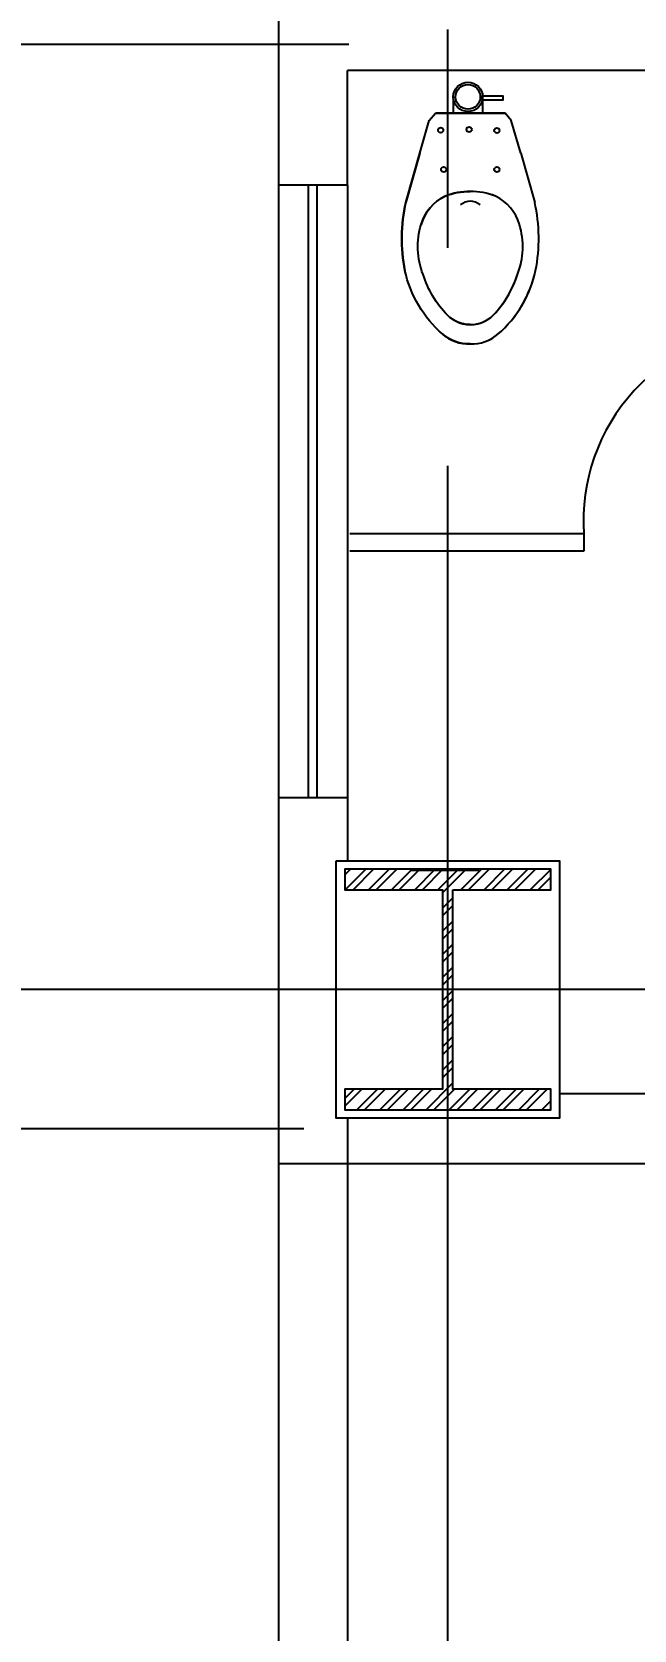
# Model space of a CAD drawing. Header units: millimetres. Extents: x 2148 to 2681, y 758 to 986.
# Drawn here: x 2388.755 to 2390.509, y 873.653 to 878.307 of the extents above; entities that cross this region are included whole.
import ezdxf

# ---------------------------------------------------------------- set-up
doc = ezdxf.new("R2010")
doc.units = ezdxf.units.MM
doc.linetypes.add('CENTER2', pattern=[28.575, 19.05, -3.175, 3.175, -3.175])
for name, color, linetype in [('A-Hatch', 253, 'Continuous'), ('A-Wall', 4, 'Continuous'), ('A-Wall-RC', 6, 'Continuous'), ('A-wdw-glaz', 2, 'Continuous'), ('cladding', 2, 'Continuous'), ('COL-EX', 2, 'Continuous'), ('D', 1, 'Continuous'), ('DR', 7, 'Continuous'), ('FIXTURE', 1, 'Continuous'), ('HATCH', 8, 'Continuous'), ('S_GRID LINES', 252, 'Continuous')]:
    doc.layers.add(name, color=color, linetype=linetype)
doc.styles.add('ARIALNW', font='ARIALN.TTF')
doc.dimstyles.new('DIM 100', dxfattribs={"dimtxt": 0.2, "dimasz": 0.2, "dimexe": 0.1, "dimexo": 0, "dimgap": 0.05, "dimtad": 1, "dimzin": 0, "dimdsep": 46, "dimtxsty": 'ARIALNW', "dimcen": 0.09, "dimclrd": 6, "dimclre": 6, "dimclrt": 13, "dimadec": 0, "dimazin": 0, "dimtfac": 1, "dimtofl": 0, "dimtmove": 2, "dimatfit": 3, "dimfxl": 1, "dimtolj": 1, "dimtzin": 0, "dimarcsym": 0})

# ---------------------------------------------------------------- blocks, each defined once
blk = doc.blocks.new('BOWL')
at = {"layer": 'DR', "color": 7, "linetype": 'Continuous'}
for p, q in [((-75570.291, -368.114), (-75570.431, -368.0742)), ((-75570.431, -368.0742), (-75570.291, -368.114)), ((-75570.291, -368.114), (-75570.1989, -368.1406)), ((-75570.1989, -368.1406), (-75570.1777, -368.1584)), ((-75570.1777, -368.1584), (-75570.1777, -368.3555)), ((-75570.1777, -368.3555), (-75570.1777, -368.1584)), ((-75570.291, -368.4), (-75570.1989, -368.3733)), ((-75570.1989, -368.3733), (-75570.1777, -368.3555)), ((-75570.291, -368.4), (-75570.431, -368.4398)), ((-75570.291, -368.4), (-75570.431, -368.4398))]:
    blk.add_line(p, q, dxfattribs=at)
at = {"layer": 'DR', "color": 8, "linetype": 'Continuous'}
for p, q in [((-75570.1317, -368.2087), (-75570.1777, -368.2087)), ((-75570.1317, -368.2921), (-75570.1777, -368.2921))]:
    blk.add_line(p, q, dxfattribs=at)
at = {"layer": 'DR', "color": 7, "linetype": 'Continuous'}
for points in [[(-75570.8325, -368.257, -0.190094), (-75570.8051, -368.1786, -0.160718), (-75570.6245, -368.0715, -0.104398), (-75570.431, -368.0742, -0.104398)], [(-75570.8325, -368.257, 0.190094), (-75570.8051, -368.3353, 0.160718), (-75570.6245, -368.4425, 0.104398), (-75570.431, -368.4398, 0.104398)]]:
    blk.add_lwpolyline(points, format="xyb", dxfattribs=at)
at = {"layer": 'DR', "color": 8, "linetype": 'Continuous'}
for points in [[(-75570.778, -368.2562, -0.187036), (-75570.7515, -368.1921, -0.115027), (-75570.6356, -368.1231, -0.170967), (-75570.4935, -368.1177, -0.209642), (-75570.4132, -368.1854, -0.096036), (-75570.4, -368.257)], [(-75570.778, -368.2577, 0.187036), (-75570.7515, -368.3219, 0.115027), (-75570.6356, -368.3909, 0.170967), (-75570.4935, -368.3963, 0.209642), (-75570.4132, -368.3286, 0.096036), (-75570.4, -368.257)]]:
    blk.add_lwpolyline(points, format="xyb", dxfattribs=at)
at = {"layer": 'DR', "color": 7, "linetype": 'Continuous'}
blk.add_lwpolyline([(-75570.1413, -368.292), (-75570.1283, -368.292), (-75570.1283, -368.3496), (-75570.1413, -368.3496)], close=True, dxfattribs=at)
at = {"layer": 'DR', "color": 8, "linetype": 'Continuous'}
for centre, radius in [((-75570.2259, -368.173), 0.00745), ((-75570.3379, -368.1815), 0.00745), ((-75570.1317, -368.2504), 0.035), ((-75570.2242, -368.2537), 0.00745), ((-75570.3379, -368.3325), 0.00745), ((-75570.2269, -368.3325), 0.00745)]:
    blk.add_circle(centre, radius, dxfattribs=at)
at = {"layer": 'DR', "color": 7, "linetype": 'Continuous'}
blk.add_circle((-75570.1317, -368.2504), 0.0417, dxfattribs=at)
for centre, radius, start, end in [((-75570.5342, -368.5313), 0.4686, 77.28, 101.1199), ((-75570.7195, -368.2526), 0.1131, 138.4248, 182.2387), ((-75570.7195, -368.2614), 0.1131, 177.7613, 221.5752), ((-75570.5525, -368.1153), 0.335, 221.3231, 257.5875), ((-75570.5342, -367.9827), 0.4686, 258.8801, 282.72)]:
    blk.add_arc(centre, radius, start, end, dxfattribs=at)
at = {"layer": 'DR', "color": 8, "linetype": 'Continuous'}
for centre, radius, start, end in [((-75570.5305, -368.2431), 0.1307, 26.2125, 73.5731), ((-75570.6821, -368.2583), 0.096, 129.0871, 179.204), ((-75570.5914, -368.255), 0.1913, 359.4176, 21.3602), ((-75570.6821, -368.2557), 0.096, 180.796, 230.9129), ((-75570.4701, -368.257), 0.0422, 318.929, 41.071), ((-75570.5914, -368.2589), 0.1913, 338.6398, 0.5824), ((-75570.5455, -368.1078), 0.2971, 228.446, 252.3404), ((-75570.5305, -368.2709), 0.1307, 286.4269, 333.7875), ((-75570.557, -368.1918), 0.2141, 248.4444, 287.252)]:
    blk.add_arc(centre, radius, start, end, dxfattribs=at)
blk = doc.blocks.new('*D2527')
at = {"layer": 'Defpoints', "color": 0, "transparency": 16777216}
for p in [(2389.3673, 879.0698), (2384.3947, 878.2698), (2389.6785, 878.2698, 0)]:
    blk.add_point(p, dxfattribs=at)
at = {"layer": 'FIXTURE', "color": 6, "lineweight": -2, "transparency": 16777216}
for p, q in [((2389.3673, 879.0698), (2384.2947, 879.0698)), ((2384.3947, 878.8698), (2384.3947, 878.4698)), ((2389.6785, 878.2698), (2384.2947, 878.2698))]:
    blk.add_line(p, q, dxfattribs=at)
at = {"layer": 'FIXTURE', "color": 6, "transparency": 16777216}
for points in [[(2384.3613, 878.8698), (2384.428, 878.8698), (2384.3947, 879.0698)], [(2384.3613, 878.4698), (2384.428, 878.4698), (2384.3947, 878.2698)]]:
    blk.add_solid(points, dxfattribs=at)
at = {"layer": 'FIXTURE', "color": 13, "transparency": 16777216, "insert": (2384.1915, 878.6698), "char_height": 0.3, "attachment_point": 5, "rotation": 90, "style": 'ARIALNW'}
blk.add_mtext('\\A1;0.80', dxfattribs=at)
blk = doc.blocks.new('*D2528')
at = {"layer": 'Defpoints', "color": 0, "transparency": 16777216}
for p in [(2389.6785, 878.2698), (2384.3947, 875.1128), (2389.5467, 875.1128)]:
    blk.add_point(p, dxfattribs=at)
at = {"layer": 'FIXTURE', "color": 6, "lineweight": -2, "transparency": 16777216}
for p, q in [((2389.6785, 878.2698), (2384.2947, 878.2698)), ((2384.3947, 878.0698), (2384.3947, 875.3128)), ((2389.5467, 875.1128), (2384.2947, 875.1128))]:
    blk.add_line(p, q, dxfattribs=at)
at = {"layer": 'FIXTURE', "color": 6, "transparency": 16777216}
for points in [[(2384.3613, 878.0698), (2384.428, 878.0698), (2384.3947, 878.2698)], [(2384.3613, 875.3128), (2384.428, 875.3128), (2384.3947, 875.1128)]]:
    blk.add_solid(points, dxfattribs=at)
at = {"layer": 'FIXTURE', "color": 13, "transparency": 16777216, "insert": (2384.1915, 876.6913), "char_height": 0.3, "attachment_point": 5, "rotation": 90, "style": 'ARIALNW'}
blk.add_mtext('\\A1;3.15', dxfattribs=at)

msp = doc.modelspace()

# ---------------------------------------------------------------- hatches: boundary and pattern name
at = {"layer": 'A-Hatch'}
h = msp.add_hatch(dxfattribs=at)
h.set_pattern_fill('ANSI32', color=256, scale=0.005, style=0)
h.set_pattern_definition([(45, (99.80573, 3e-13), (-0.0336759605, 0.0336759605), []), (45, (99.82818, 3e-13), (-0.0336759605, 0.0336759605), [])])
h.paths.add_polyline_path([(2389.9812912, 875.808508), (2390.2662912, 875.808508), (2390.2662912, 875.868508), (2389.6662912, 875.868508), (2389.6662912, 875.808508), (2389.9512912, 875.808508), (2389.9512912, 875.228508), (2389.6662912, 875.228508), (2389.6662912, 875.168508), (2390.2662912, 875.168508), (2390.2662912, 875.228508), (2389.9812912, 875.228508)])

# ---------------------------------------------------------------- linework, layer by layer
for p, q in [((2389.4735145, 875.0103436, 0), (2389.4735145, 866.7180331, 0)), ((2389.6739851, 875.0103436, 0), (2389.6739851, 866.7180331, 0))]:
    msp.add_line(p, q, dxfattribs=at)
at = {"layer": 'A-Wall', "ltscale": 10}
for p, q in [((2389.4733578, 879.8711427, 0), (2389.4733578, 877.8602797, 0)), ((2389.6739851, 877.8602794, 0), (2389.6739851, 878.1947829, 0)), ((2396.6843476, 878.1947829, 0), (2389.6739851, 878.1947829, 0)), ((2389.6739851, 877.8602794, 0), (2389.4733572, 877.8602797, 0)), ((2389.6739851, 876.0764675, 0), (2389.4733572, 876.0764678, 0)), ((2389.4735145, 876.0764678, 0), (2389.4735145, 875.0103436, 0)), ((2389.6739851, 876.0764678, 0), (2389.6739851, 875.893508, 0)), ((2390.2912912, 875.2152586, 0), (2396.6843476, 875.2152586, 0)), ((2389.6739851, 875.143508, 0), (2389.6739851, 875.0103436, 0))]:
    msp.add_line(p, q, dxfattribs=at)
at = {"layer": 'A-Wall-RC'}
for p, q in [((2389.4733572, 877.8602794, 0), (2389.4735145, 876.0764678, 0)), ((2389.6739851, 877.8602794, 0), (2389.6739851, 876.0764675, 0))]:
    msp.add_line(p, q, dxfattribs=at)
at = {"layer": 'A-wdw-glaz', "ltscale": 10}
for p, q in [((2389.5606208, 876.0764677, 0), (2389.5606208, 877.8602795, 0)), ((2389.5856208, 876.0764676, 0), (2389.5856208, 877.8602795, 0))]:
    msp.add_line(p, q, dxfattribs=at)
at = {"layer": 'cladding', "elevation": 0}
msp.add_lwpolyline([(2389.6412912, 875.893508), (2390.2912912, 875.893508), (2390.2912912, 875.143508), (2389.6412912, 875.143508)], close=True, dxfattribs=at)
at = {"layer": 'COL-EX', "elevation": 0}
msp.add_lwpolyline([(2389.9812912, 875.808508), (2390.2662912, 875.808508), (2390.2662912, 875.868508), (2389.6662912, 875.868508), (2389.6662912, 875.808508), (2389.9512912, 875.808508), (2389.9512912, 875.228508), (2389.6662912, 875.228508), (2389.6662912, 875.168508), (2390.2662912, 875.168508), (2390.2662912, 875.228508), (2389.9812912, 875.228508)], close=True, dxfattribs=at)
at = {"layer": 'D', "ltscale": 0.5}
msp.add_line((2390.0566629, 875.865358, 0), (2389.8562974, 875.865358, 0), dxfattribs=at)
at = {"layer": 'DR', "ltscale": 10}
for p, q in [((2390.3623264, 876.8447829, 0), (2389.6809813, 876.8447829, 0)), ((2390.3623264, 876.8447829, 0), (2390.3623264, 876.7947829, 0)), ((2390.3623264, 876.7947829, 0), (2389.6809992, 876.7947829, 0))]:
    msp.add_line(p, q, dxfattribs=at)
at = {"layer": 'HATCH', "color": 4, "lineweight": -3, "ltscale": 0.05}
msp.add_line((2396.8839234, 875.0103436, 0), (2389.4735145, 875.0103436, 0), dxfattribs=at)
at = {"layer": 'HATCH', "linetype": 'ByBlock', "ltscale": 0.5}
msp.add_arc((2390.9241751, 876.8818382, 0), 0.5630694, 91.2057719, 183.773334, dxfattribs=at)
at = {"layer": 'S_GRID LINES', "linetype": 'CENTER2', "ltscale": 0.2}
for p, q in [((2389.9662912, 867.518508, 0), (2389.9662912, 903.5418845, 0)), ((2403.8485517, 875.518508, 0), (2382.2811398, 875.518508, 0))]:
    msp.add_line(p, q, dxfattribs=at)

# ---------------------------------------------------------------- block references
at = {"layer": 'DR', "color": 7, "linetype": 'Continuous', "xscale": 1.026162202877459, "yscale": 1.026162202877459, "zscale": 1.026162202877459, "rotation": 90}
msp.add_blockref('BOWL', (2012.1404181, 78425.3303831, 0), dxfattribs=at)

# ---------------------------------------------------------------- dimensions: what is measured, and where the dimension line sits
at = {"layer": 'FIXTURE'}
dim = msp.add_linear_dim(base=(2384.3946816, 878.2697829), p1=(2389.3672571, 879.0697829), p2=(2389.6784813, 878.2697829, 0), angle=90, dimstyle='DIM 100', override={"dimtxt": 0.3}, dxfattribs=at)
dim.commit()
dim.dimension.update_dxf_attribs({"geometry": '*D2527', "text_midpoint": (2384.1915097, 878.6697829)})
dim = msp.add_linear_dim(base=(2384.3946816, 875.1128011), p1=(2389.6784813, 878.2697829), p2=(2389.5466787, 875.1128011), angle=90, text='3.15', dimstyle='DIM 100', override={"dimtxt": 0.3}, dxfattribs=at)
dim.commit()
dim.dimension.update_dxf_attribs({"geometry": '*D2528', "text_midpoint": (2384.1915097, 876.691292)})

doc.saveas('drawing.dxf')
